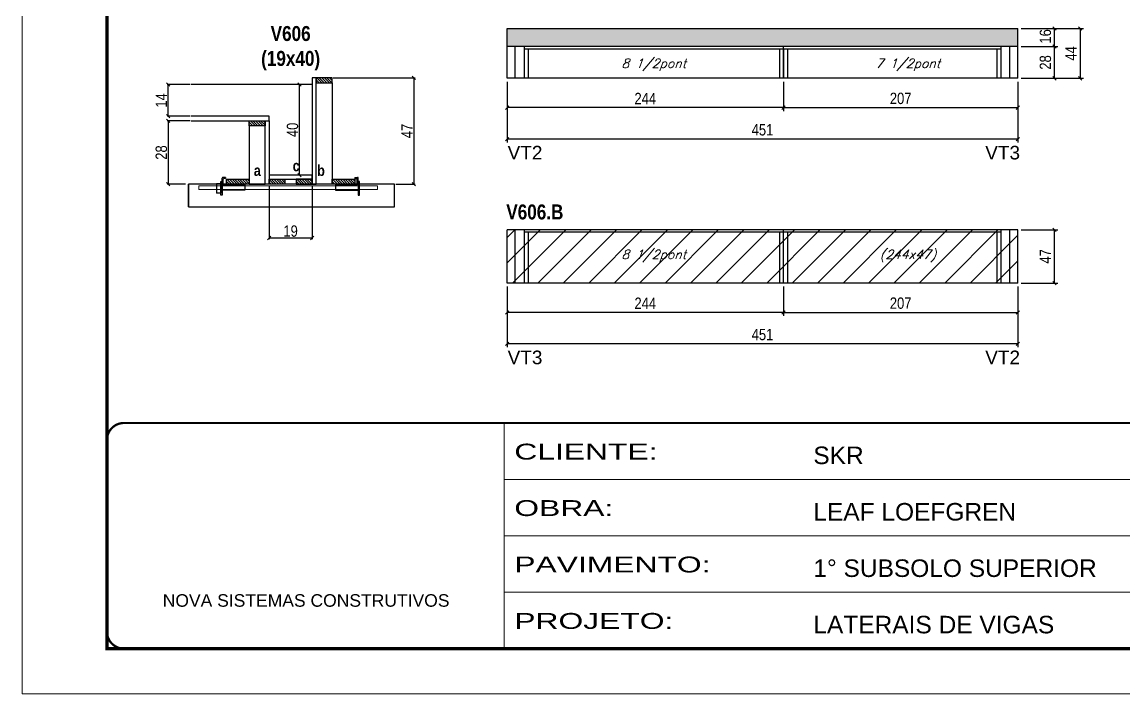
# Model space of a CAD drawing. Extents: x 3309 to 9590, y -2522 to 14608.
# Drawn here: x 4908 to 5881, y 12409 to 13003 of the extents above; entities that cross this region are included whole.
import ezdxf

# ---------------------------------------------------------------- set-up
doc = ezdxf.new("R2010")
doc.units = 0
doc.linetypes.add('CONTINUO', pattern=[0])
doc.linetypes.add('DASHED', pattern=[0.75, 0.5, -0.25])
for name, color, linetype in [('5', 5, 'Continuous'), ('barrote', 251, 'Continuous'), ('COTA', 241, 'Continuous'), ('detalhes', 4, 'Continuous'), ('NOMENCLATURA', 7, 'Continuous'), ('Painéis', 200, 'Continuous'), ('presilha', 1, 'Continuous'), ('SARR_2.2x10', 60, 'Continuous'), ('SARR_2.2x7', 40, 'Continuous'), ('SARR_3.5x7', 81, 'Continuous'), ('texto', 7, 'Continuous')]:
    doc.layers.add(name, color=color, linetype=linetype)
for name, color, linetype, lineweight in [('CONCRETO', 251, 'Continuous', 25), ('Folhas', 255, 'Continuous', 9), ('Hachura', 251, 'Continuous', 9), ('SARRAFO DE PRESSAO', 251, 'DASHED', 9), ('SCO-___-LAJ', 2, 'Continuous', 0)]:
    doc.layers.add(name, color=color, linetype=linetype, lineweight=lineweight)
doc.styles.add('ARIAL', font='arial.ttf')
doc.styles.add('COTA TECNICA', font='techl___.ttf', dxfattribs={"height": 10})
doc.styles.add('COTA TECNICA 2X', font='techl___.ttf', dxfattribs={"height": 10})
doc.styles.add('Romans', font='romans.shx')
doc.styles.get("Standard").update_dxf_attribs({"font": 'arial.ttf'})
doc.styles.add('TECNICA', font='techb___.ttf', dxfattribs={"height": 10})
doc.styles.add('Tecnologia', font='')
doc.styles.get('Tecnologia').set_extended_font_data('Forgotten Futurist')
doc.dimstyles.new('PAINEL', dxfattribs={"dimtxt": 10, "dimasz": 3, "dimexe": 3, "dimexo": 3, "dimgap": 3, "dimtad": 1, "dimdec": 1, "dimzin": 12, "dimdsep": 46, "dimtxsty": 'COTA TECNICA', "dimblk1": 'OBLIQUE', "dimblk2": 'OBLIQUE', "dimsah": 1, "dimcen": 0.9, "dimclrd": 4, "dimclre": 4, "dimclrt": 240, "dimadec": 1, "dimazin": 3, "dimtfac": 1, "dimtdec": 1, "dimtmove": 0, "dimatfit": 3, "dimfxl": 1, "dimtolj": 1, "dimtzin": 12, "dimarcsym": 0})
doc.dimstyles.new('SECAO', dxfattribs={"dimscale": 0.333333, "dimtxt": 5, "dimasz": 9, "dimexe": 3, "dimexo": 3, "dimgap": 3, "dimtad": 1, "dimdec": 1, "dimlfac": 0.5, "dimzin": 12, "dimdsep": 46, "dimtxsty": 'COTA TECNICA 2X', "dimblk1": 'OBLIQUE', "dimblk2": 'OBLIQUE', "dimsah": 1, "dimcen": 0.9, "dimclrd": 4, "dimclre": 4, "dimclrt": 240, "dimadec": 1, "dimazin": 3, "dimtfac": 1, "dimtdec": 1, "dimtmove": 0, "dimatfit": 3, "dimfxl": 1, "dimtolj": 1, "dimtzin": 12, "dimarcsym": 0})
pattern_1 = [(135, (38361.551, -110652.8715), (-1.122532015, -1.122532015), [])]

# ---------------------------------------------------------------- blocks, each defined once
blk = doc.blocks.new('9999999999')
at = {"color": 30, "linetype": 'CONTINUO'}
for p, q in [((98564.56, 34230.21), (98564.56, 34429.45)), ((98564.56, 34379.64), (99583.98, 34379.64)), ((98564.56, 34329.83), (99487.98, 34329.83)), ((98564.56, 34280.02), (99487.98, 34280.02))]:
    blk.add_line(p, q, dxfattribs=at)
at = {"color": 30, "linetype": 'CONTINUO', "const_width": 2}
blk.add_lwpolyline([(99583.98, 34230.21), (99583.98, 34414.45, 0.414214), (99568.98, 34429.45), (98228.98, 34429.45, 0.414214), (98213.98, 34414.45), (98213.98, 34245.21, 0.414214), (98228.98, 34230.21), (99583.98, 34230.21)], format="xyb", dxfattribs=at)
at = {"layer": 'Folhas'}
blk.add_lwpolyline([(98138.98, 34190.21), (99623.98, 34190.21), (99623.98, 35240.21), (98138.98, 35240.21)], close=True, dxfattribs=at)
at = {"layer": 'Folhas', "color": 30, "const_width": 3}
blk.add_lwpolyline([(98213.98, 34230.21), (99583.98, 34230.21), (99583.98, 35200.21), (98213.98, 35200.21)], close=True, dxfattribs=at)
at = {"color": 7, "linetype": 'Continuous', "ltscale": 5, "style": 'ARIAL'}
for s, height, p in [('SKR', 15.483, (98837.68, 34393.13)), ('LEAF LOEFGREN', 15.4829, (98837.68, 34343.32)), ('1° SUBSOLO SUPERIOR', 15.4829, (98837.68, 34293.51)), ('NOVA SISTEMAS CONSTRUTIVOS', 11.0592, (98263.19, 34267.21)), ('LATERAIS DE VIGAS', 15.4829, (98837.68, 34243.7))]:
    blk.add_text(s, height=height, dxfattribs=at).set_placement(p)
at = {"layer": 'Folhas', "color": 7, "style": 'Tecnologia', "width": 1.5}
for s, p in [('CLIENTE:', (98573.65, 34397.17)), ('OBRA:', (98573.65, 34347.31)), ('PAVIMENTO:', (98573.65, 34297.5)), ('PROJETO:', (98573.65, 34247.69))]:
    blk.add_text(s, height=14, dxfattribs=at).set_placement(p)
blk = doc.blocks.new('_Oblique')
at = {"color": 0, "linetype": 'ByBlock', "lineweight": -2}
blk.add_line((-0.5, -0.5), (0.5, 0.5), dxfattribs=at)
blk = doc.blocks.new('*D32')
at = {"layer": 'COTA', "color": 4, "lineweight": -2, "transparency": 16777216}
for p, q in [((5126.01, 12858.3), (5126.01, 12810.83)), ((5164.01, 12858.3), (5164.01, 12810.83)), ((5164.01, 12811.83), (5126.01, 12811.83))]:
    blk.add_line(p, q, dxfattribs=at)
at = {"layer": 'Defpoints', "color": 0, "transparency": 16777216}
for p in [(5126.01, 12859.3), (5164.01, 12859.3), (5126.01, 12811.83)]:
    blk.add_point(p, dxfattribs=at)
at = {"layer": 'COTA', "color": 4, "lineweight": -2, "transparency": 16777216, "xscale": 3, "yscale": 3, "zscale": 3, "rotation": 180}
blk.add_blockref('_Oblique', (5126.01, 12811.83), dxfattribs=at)
at = {"layer": 'COTA', "color": 4, "lineweight": -2, "transparency": 16777216, "xscale": 3, "yscale": 3, "zscale": 3}
blk.add_blockref('_Oblique', (5164.01, 12811.83), dxfattribs=at)
at = {"layer": 'COTA', "color": 240, "transparency": 16777216, "insert": (5145.01, 12817.91), "char_height": 10, "attachment_point": 5, "style": 'COTA TECNICA 2X'}
blk.add_mtext('\\A1;19', dxfattribs=at)
blk = doc.blocks.new('PRESILHA METÁLICA 1')
at = {"layer": 'presilha'}
for p, q in [((6, 15.5), (7.5, 15.5)), ((6, -2.5), (6, 15.5)), ((7.5, 10.6), (7.5, 19.9)), ((7.5, 15.5), (7.5, -2.5)), ((12, 21), (8.6, 21)), ((9, 11.6), (9, 18.9)), ((12, 19.5), (9.6, 19.5)), ((12, 21), (12, 19.5)), ((0, 13), (6, 13)), ((0, 13), (0, 0)), ((6, 0), (0, 0)), ((6, 13), (6, 0)), ((37.5, 4.1), (7.5, 4.1)), ((37.5, 11), (9.6, 11)), ((37.5, 11), (37.5, 4.1)), ((7.5, -2.5), (6, -2.5))]:
    blk.add_line(p, q, dxfattribs=at)
for centre, radius, start, end in [((8.6, 19.9), 1.14, 90, 180), ((9.6, 18.9), 0.57, 90, 180), ((9.6, 11.6), 0.57, 180, 270)]:
    blk.add_arc(centre, radius, start, end, dxfattribs=at)
blk = doc.blocks.new('PRESILHA METÁLICA 2')
at = {"layer": 'presilha'}
for p, q in [((-5.2, 23.5), (-5.2, 22)), ((-5.2, 23.5), (-1.9, 23.5)), ((-5.2, 22), (-2.8, 22)), ((-2.2, 14.1), (-2.2, 21.4)), ((0.8, 18), (-0.8, 18)), ((-0.8, 18), (-0.8, 0)), ((-0.8, 14.6), (-0.8, 22.4)), ((0.8, 0), (0.8, 18)), ((-30.8, 13.5), (-30.8, 6.6)), ((-30.8, 13.5), (-2.8, 13.5)), ((-30.8, 6.6), (-0.8, 6.6)), ((-0.8, 0), (0.8, 0))]:
    blk.add_line(p, q, dxfattribs=at)
for centre, radius, start, end in [((-2.8, 21.4), 0.57, 0, 90), ((-1.9, 22.4), 1.14, 0, 90), ((-2.8, 14.1), 0.57, 270, 0)]:
    blk.add_arc(centre, radius, start, end, dxfattribs=at)
blk = doc.blocks.new('*D33')
at = {"layer": 'COTA', "color": 4, "lineweight": -2, "transparency": 16777216}
for p, q in [((5056.31, 12915.3), (5035.97, 12915.3)), ((5036.97, 12915.3), (5036.97, 12859.3)), ((5052.2, 12859.3), (5035.97, 12859.3))]:
    blk.add_line(p, q, dxfattribs=at)
at = {"layer": 'Defpoints', "color": 0, "transparency": 16777216}
for p in [(5057.31, 12915.3), (5036.97, 12859.3), (5053.2, 12859.3)]:
    blk.add_point(p, dxfattribs=at)
at = {"layer": 'COTA', "color": 4, "lineweight": -2, "transparency": 16777216, "xscale": 3, "yscale": 3, "zscale": 3}
for p, rotation in [((5036.97, 12915.3), 90), ((5036.97, 12859.3), 270)]:
    blk.add_blockref('_Oblique', p, dxfattribs=dict(at, rotation=rotation))
at = {"layer": 'COTA', "color": 240, "transparency": 16777216, "insert": (5030.87, 12887.3), "char_height": 10, "attachment_point": 5, "rotation": 90, "style": 'COTA TECNICA 2X'}
blk.add_mtext('\\A1;28', dxfattribs=at)
blk = doc.blocks.new('*D34')
at = {"layer": 'COTA', "color": 4, "lineweight": -2, "transparency": 16777216}
for p, q in [((5182.61, 12953.3), (5254.93, 12953.3)), ((5253.93, 12953.3), (5253.93, 12859.3)), ((5237.83, 12859.3), (5254.93, 12859.3))]:
    blk.add_line(p, q, dxfattribs=at)
at = {"layer": 'Defpoints', "color": 0, "transparency": 16777216}
for p in [(5181.61, 12953.3), (5236.83, 12859.3), (5253.93, 12859.3)]:
    blk.add_point(p, dxfattribs=at)
at = {"layer": 'COTA', "color": 4, "lineweight": -2, "transparency": 16777216, "xscale": 3, "yscale": 3, "zscale": 3}
for p, rotation in [((5253.93, 12953.3), 90), ((5253.93, 12859.3), 270)]:
    blk.add_blockref('_Oblique', p, dxfattribs=dict(at, rotation=rotation))
at = {"layer": 'COTA', "color": 240, "transparency": 16777216, "insert": (5247.86, 12906.3), "char_height": 10, "attachment_point": 5, "rotation": 90, "style": 'COTA TECNICA 2X'}
blk.add_mtext('\\A1;47', dxfattribs=at)
blk = doc.blocks.new('*D35')
at = {"layer": 'COTA', "color": 4, "lineweight": -2, "transparency": 16777216}
for p, q in [((5163.01, 12947.3), (5151.84, 12947.3)), ((5152.84, 12867.3), (5152.84, 12947.3)), ((5163.01, 12867.3), (5151.84, 12867.3))]:
    blk.add_line(p, q, dxfattribs=at)
at = {"layer": 'Defpoints', "color": 0, "transparency": 16777216}
for p in [(5152.84, 12947.3), (5164.01, 12947.3), (5164.01, 12867.3)]:
    blk.add_point(p, dxfattribs=at)
at = {"layer": 'COTA', "color": 4, "lineweight": -2, "transparency": 16777216, "xscale": 3, "yscale": 3, "zscale": 3}
for p, rotation in [((5152.84, 12947.3), 90), ((5152.84, 12867.3), 270)]:
    blk.add_blockref('_Oblique', p, dxfattribs=dict(at, rotation=rotation))
at = {"layer": 'COTA', "color": 240, "transparency": 16777216, "insert": (5146.73, 12907.3), "char_height": 10, "attachment_point": 5, "rotation": 90, "style": 'COTA TECNICA 2X'}
blk.add_mtext('\\A1;40', dxfattribs=at)
blk = doc.blocks.new('*D39')
at = {"layer": 'COTA', "color": 4, "lineweight": -2, "transparency": 16777216}
for p, q in [((5056.31, 12947.3), (5035.97, 12947.3)), ((5036.97, 12919.3), (5036.97, 12947.3)), ((5056.31, 12919.3), (5035.97, 12919.3))]:
    blk.add_line(p, q, dxfattribs=at)
at = {"layer": 'Defpoints', "color": 0, "transparency": 16777216}
for p in [(5036.97, 12947.3), (5057.31, 12947.3), (5057.31, 12919.3)]:
    blk.add_point(p, dxfattribs=at)
at = {"layer": 'COTA', "color": 4, "lineweight": -2, "transparency": 16777216, "xscale": 3, "yscale": 3, "zscale": 3}
for p, rotation in [((5036.97, 12947.3), 90), ((5036.97, 12919.3), 270)]:
    blk.add_blockref('_Oblique', p, dxfattribs=dict(at, rotation=rotation))
at = {"layer": 'COTA', "color": 240, "transparency": 16777216, "insert": (5030.89, 12933.3), "char_height": 10, "attachment_point": 5, "rotation": 90, "style": 'COTA TECNICA 2X'}
blk.add_mtext('\\A1;14', dxfattribs=at)
blk = doc.blocks.new('*D36')
at = {"layer": 'COTA', "color": 4, "linetype": 'ByBlock', "lineweight": -2, "transparency": 16777216}
for p, q in [((5336.17, 12949.84), (5336.17, 12923.93)), ((5580.17, 12949.84), (5580.17, 12923.93)), ((5580.17, 12926.93), (5336.17, 12926.93))]:
    blk.add_line(p, q, dxfattribs=at)
at = {"layer": 'Defpoints', "color": 0, "linetype": 'ByBlock', "transparency": 16777216}
for p in [(5336.17, 12952.84), (5580.17, 12952.84), (5336.17, 12926.93)]:
    blk.add_point(p, dxfattribs=at)
at = {"layer": 'COTA', "color": 4, "linetype": 'ByBlock', "lineweight": -2, "transparency": 16777216, "xscale": 3, "yscale": 3, "zscale": 3, "rotation": 180}
blk.add_blockref('_Oblique', (5336.17, 12926.93), dxfattribs=at)
at = {"layer": 'COTA', "color": 4, "linetype": 'ByBlock', "lineweight": -2, "transparency": 16777216, "xscale": 3, "yscale": 3, "zscale": 3}
blk.add_blockref('_Oblique', (5580.17, 12926.93), dxfattribs=at)
at = {"layer": 'COTA', "color": 240, "linetype": 'ByBlock', "transparency": 16777216, "insert": (5458.17, 12935), "char_height": 10, "attachment_point": 5, "style": 'COTA TECNICA'}
blk.add_mtext('\\A1;244', dxfattribs=at)
blk = doc.blocks.new('*D40')
at = {"layer": 'COTA', "color": 4, "linetype": 'ByBlock', "lineweight": -2, "transparency": 16777216}
for p, q in [((5336.17, 12949.84), (5336.17, 12896.22)), ((5787.17, 12949.84), (5787.17, 12896.22)), ((5787.17, 12899.22), (5336.17, 12899.22))]:
    blk.add_line(p, q, dxfattribs=at)
at = {"layer": 'Defpoints', "color": 0, "linetype": 'ByBlock', "transparency": 16777216}
for p in [(5336.17, 12952.84), (5787.17, 12952.84), (5336.17, 12899.22)]:
    blk.add_point(p, dxfattribs=at)
at = {"layer": 'COTA', "color": 4, "linetype": 'ByBlock', "lineweight": -2, "transparency": 16777216, "xscale": 3, "yscale": 3, "zscale": 3, "rotation": 180}
blk.add_blockref('_Oblique', (5336.17, 12899.22), dxfattribs=at)
at = {"layer": 'COTA', "color": 4, "linetype": 'ByBlock', "lineweight": -2, "transparency": 16777216, "xscale": 3, "yscale": 3, "zscale": 3}
blk.add_blockref('_Oblique', (5787.17, 12899.22), dxfattribs=at)
at = {"layer": 'COTA', "color": 240, "linetype": 'ByBlock', "transparency": 16777216, "insert": (5561.67, 12907.33), "char_height": 10, "attachment_point": 5, "style": 'COTA TECNICA'}
blk.add_mtext('\\A1;451', dxfattribs=at)
blk = doc.blocks.new('*D41')
at = {"layer": 'COTA', "color": 4, "lineweight": -2, "transparency": 16777216}
for p, q in [((5790.17, 12980.84), (5822.59, 12980.84)), ((5819.59, 12952.84), (5819.59, 12980.84)), ((5790.17, 12952.84), (5822.59, 12952.84))]:
    blk.add_line(p, q, dxfattribs=at)
at = {"layer": 'Defpoints', "color": 0, "transparency": 16777216}
for p in [(5787.17, 12980.84), (5819.59, 12980.84), (5787.17, 12952.84)]:
    blk.add_point(p, dxfattribs=at)
at = {"layer": 'COTA', "color": 4, "lineweight": -2, "transparency": 16777216, "xscale": 3, "yscale": 3, "zscale": 3}
for p, rotation in [((5819.59, 12980.84), 90), ((5819.59, 12952.84), 270)]:
    blk.add_blockref('_Oblique', p, dxfattribs=dict(at, rotation=rotation))
at = {"layer": 'COTA', "color": 240, "transparency": 16777216, "insert": (5811.5, 12966.84), "char_height": 10, "attachment_point": 5, "rotation": 90, "style": 'COTA TECNICA'}
blk.add_mtext('\\A1;28', dxfattribs=at)
blk = doc.blocks.new('*D37')
at = {"layer": 'COTA', "color": 4, "lineweight": -2, "transparency": 16777216}
for p, q in [((5580.17, 12949.84), (5580.17, 12923.93)), ((5787.17, 12949.84), (5787.17, 12923.93)), ((5580.17, 12926.93), (5787.17, 12926.93))]:
    blk.add_line(p, q, dxfattribs=at)
at = {"layer": 'Defpoints', "color": 0, "transparency": 16777216}
for p in [(5580.17, 12952.84, 0), (5787.17, 12952.84, 0), (5787.17, 12926.93)]:
    blk.add_point(p, dxfattribs=at)
at = {"layer": 'COTA', "color": 4, "lineweight": -2, "transparency": 16777216, "xscale": 3, "yscale": 3, "zscale": 3, "rotation": 180}
blk.add_blockref('_Oblique', (5580.17, 12926.93), dxfattribs=at)
at = {"layer": 'COTA', "color": 4, "lineweight": -2, "transparency": 16777216, "xscale": 3, "yscale": 3, "zscale": 3}
blk.add_blockref('_Oblique', (5787.17, 12926.93), dxfattribs=at)
at = {"layer": 'COTA', "color": 240, "transparency": 16777216, "insert": (5683.67, 12935.03), "char_height": 10, "attachment_point": 5, "style": 'COTA TECNICA'}
blk.add_mtext('\\A1;207', dxfattribs=at)
blk = doc.blocks.new('*D42')
at = {"layer": 'COTA', "color": 4, "lineweight": -2, "transparency": 16777216}
for p, q in [((5790.17, 12996.84), (5822.59, 12996.84)), ((5819.59, 12980.84), (5819.59, 12996.84)), ((5790.17, 12980.84), (5822.59, 12980.84))]:
    blk.add_line(p, q, dxfattribs=at)
at = {"layer": 'Defpoints', "color": 0, "transparency": 16777216}
for p in [(5787.17, 12996.84, 0), (5819.59, 12996.84), (5787.17, 12980.84, 0)]:
    blk.add_point(p, dxfattribs=at)
at = {"layer": 'COTA', "color": 4, "lineweight": -2, "transparency": 16777216, "xscale": 3, "yscale": 3, "zscale": 3}
for p, rotation in [((5819.59, 12996.84), 90), ((5819.59, 12980.84), 270)]:
    blk.add_blockref('_Oblique', p, dxfattribs=dict(at, rotation=rotation))
at = {"layer": 'COTA', "color": 240, "transparency": 16777216, "insert": (5811.49, 12989.84), "char_height": 10, "attachment_point": 5, "rotation": 90, "style": 'COTA TECNICA'}
blk.add_mtext('\\A1;16', dxfattribs=at)
blk = doc.blocks.new('*D38')
at = {"layer": 'COTA', "color": 4, "lineweight": -2, "transparency": 16777216}
for p, q in [((5790.17, 12996.84), (5845.13, 12996.84)), ((5842.13, 12996.84), (5842.13, 12952.84)), ((5790.17, 12952.84), (5845.13, 12952.84))]:
    blk.add_line(p, q, dxfattribs=at)
at = {"layer": 'Defpoints', "color": 0, "transparency": 16777216}
for p in [(5787.17, 12996.84, 0), (5787.17, 12952.84, 0), (5842.13, 12952.84)]:
    blk.add_point(p, dxfattribs=at)
at = {"layer": 'COTA', "color": 4, "lineweight": -2, "transparency": 16777216, "xscale": 3, "yscale": 3, "zscale": 3}
for p, rotation in [((5842.13, 12996.84), 90), ((5842.13, 12952.84), 270)]:
    blk.add_blockref('_Oblique', p, dxfattribs=dict(at, rotation=rotation))
at = {"layer": 'COTA', "color": 240, "transparency": 16777216, "insert": (5834.05, 12974.84), "char_height": 10, "attachment_point": 5, "rotation": 90, "style": 'COTA TECNICA'}
blk.add_mtext('\\A1;44', dxfattribs=at)
blk = doc.blocks.new('*D44')
at = {"layer": 'COTA', "color": 4, "linetype": 'ByBlock', "lineweight": -2, "transparency": 16777216}
for p, q in [((5336.17, 12769.08), (5336.17, 12743.16)), ((5580.17, 12769.08), (5580.17, 12743.16)), ((5580.17, 12746.16), (5336.17, 12746.16))]:
    blk.add_line(p, q, dxfattribs=at)
at = {"layer": 'Defpoints', "color": 0, "linetype": 'ByBlock', "transparency": 16777216}
for p in [(5336.17, 12772.08), (5580.17, 12772.08), (5336.17, 12746.16)]:
    blk.add_point(p, dxfattribs=at)
at = {"layer": 'COTA', "color": 4, "linetype": 'ByBlock', "lineweight": -2, "transparency": 16777216, "xscale": 3, "yscale": 3, "zscale": 3, "rotation": 180}
blk.add_blockref('_Oblique', (5336.17, 12746.16), dxfattribs=at)
at = {"layer": 'COTA', "color": 4, "linetype": 'ByBlock', "lineweight": -2, "transparency": 16777216, "xscale": 3, "yscale": 3, "zscale": 3}
blk.add_blockref('_Oblique', (5580.17, 12746.16), dxfattribs=at)
at = {"layer": 'COTA', "color": 240, "linetype": 'ByBlock', "transparency": 16777216, "insert": (5458.17, 12754.23), "char_height": 10, "attachment_point": 5, "style": 'COTA TECNICA'}
blk.add_mtext('\\A1;244', dxfattribs=at)
blk = doc.blocks.new('*D46')
at = {"layer": 'COTA', "color": 4, "linetype": 'ByBlock', "lineweight": -2, "transparency": 16777216}
for p, q in [((5336.17, 12769.08), (5336.17, 12715.45)), ((5787.17, 12769.08), (5787.17, 12715.45)), ((5787.17, 12718.45), (5336.17, 12718.45))]:
    blk.add_line(p, q, dxfattribs=at)
at = {"layer": 'Defpoints', "color": 0, "linetype": 'ByBlock', "transparency": 16777216}
for p in [(5336.17, 12772.08), (5787.17, 12772.08), (5336.17, 12718.45)]:
    blk.add_point(p, dxfattribs=at)
at = {"layer": 'COTA', "color": 4, "linetype": 'ByBlock', "lineweight": -2, "transparency": 16777216, "xscale": 3, "yscale": 3, "zscale": 3, "rotation": 180}
blk.add_blockref('_Oblique', (5336.17, 12718.45), dxfattribs=at)
at = {"layer": 'COTA', "color": 4, "linetype": 'ByBlock', "lineweight": -2, "transparency": 16777216, "xscale": 3, "yscale": 3, "zscale": 3}
blk.add_blockref('_Oblique', (5787.17, 12718.45), dxfattribs=at)
at = {"layer": 'COTA', "color": 240, "linetype": 'ByBlock', "transparency": 16777216, "insert": (5561.67, 12726.56), "char_height": 10, "attachment_point": 5, "style": 'COTA TECNICA'}
blk.add_mtext('\\A1;451', dxfattribs=at)
blk = doc.blocks.new('*D45')
at = {"layer": 'COTA', "color": 4, "lineweight": -2, "transparency": 16777216}
for p, q in [((5790.17, 12819.08), (5822.59, 12819.08)), ((5819.59, 12772.08), (5819.59, 12819.08)), ((5790.17, 12772.08), (5822.59, 12772.08))]:
    blk.add_line(p, q, dxfattribs=at)
at = {"layer": 'Defpoints', "color": 0, "transparency": 16777216}
for p in [(5787.17, 12819.08), (5819.59, 12819.08), (5787.17, 12772.08)]:
    blk.add_point(p, dxfattribs=at)
at = {"layer": 'COTA', "color": 4, "lineweight": -2, "transparency": 16777216, "xscale": 3, "yscale": 3, "zscale": 3}
for p, rotation in [((5819.59, 12819.08), 90), ((5819.59, 12772.08), 270)]:
    blk.add_blockref('_Oblique', p, dxfattribs=dict(at, rotation=rotation))
at = {"layer": 'COTA', "color": 240, "transparency": 16777216, "insert": (5811.52, 12795.58), "char_height": 10, "attachment_point": 5, "rotation": 90, "style": 'COTA TECNICA'}
blk.add_mtext('\\A1;47', dxfattribs=at)
blk = doc.blocks.new('*D43')
at = {"layer": 'COTA', "color": 4, "lineweight": -2, "transparency": 16777216}
for p, q in [((5580.17, 12769.08), (5580.17, 12743.16)), ((5787.17, 12769.08), (5787.17, 12743.16)), ((5580.17, 12746.16), (5787.17, 12746.16))]:
    blk.add_line(p, q, dxfattribs=at)
at = {"layer": 'Defpoints', "color": 0, "transparency": 16777216}
for p in [(5580.17, 12772.08, 0), (5787.17, 12772.08, 0), (5787.17, 12746.16)]:
    blk.add_point(p, dxfattribs=at)
at = {"layer": 'COTA', "color": 4, "lineweight": -2, "transparency": 16777216, "xscale": 3, "yscale": 3, "zscale": 3, "rotation": 180}
blk.add_blockref('_Oblique', (5580.17, 12746.16), dxfattribs=at)
at = {"layer": 'COTA', "color": 4, "lineweight": -2, "transparency": 16777216, "xscale": 3, "yscale": 3, "zscale": 3}
blk.add_blockref('_Oblique', (5787.17, 12746.16), dxfattribs=at)
at = {"layer": 'COTA', "color": 240, "transparency": 16777216, "insert": (5683.67, 12754.26), "char_height": 10, "attachment_point": 5, "style": 'COTA TECNICA'}
blk.add_mtext('\\A1;207', dxfattribs=at)

msp = doc.modelspace()

# ---------------------------------------------------------------- hatches: boundary and pattern name
at = {"layer": 'COTA'}
h = msp.add_hatch(dxfattribs=at)
h.set_pattern_fill('AR-CONC', color=256, scale=0.03)
h.set_pattern_definition([(50, (-1590.5716, -279.162), (5.4655401, -0.4781726), [0.5715, -6.2865]), (355, (-1590.5716, -279.162), (-1.0573026, 5.7317054), [0.4572, -5.0292175]), (100.451445, (-1590.116, -279.202), (4.4082374, 5.2535326), [0.4857003, -5.3427073]), (46.1842, (-1590.5716, -277.638), (8.1323712, -1.2612698), [0.85725, -9.42975]), (96.63556, (-1589.894, -277.743), (7.122124, 7.4227837), [0.7285507, -8.0140682]), (351.18415, (-1590.5716, -277.638), (7.122124, 7.4227837), [0.685799, -7.543792]), (21, (-1589.8096, -278.019), (4.5484317, -3.067956), [0.5715, -6.2865]), (326, (-1589.8096, -278.019), (1.8540609, 5.525639), [0.4572, -5.0292]), (71.451445, (-1589.4305, -278.2747), (6.4024926, 2.457683), [0.4857003, -5.3426981]), (37.5, (-1590.5716, -279.162), (0.0926581, 2.53665117), [0, -4.96824, 0, -5.1054, 0, -5.04825]), (7.5, (-1590.5716, -279.162), (2.00458988, 3.00541724), [0, -2.91084, 0, -4.85394, 0, -1.92405]), (327.5, (-1592.2708, -279.162), (4.06771786, -0.17186232), [0, -1.905, 0, -5.9436, 0, -7.8867]), (317.5, (-1593.033, -279.162), (4.4438754, 0.7627947), [0, -2.4765, 0, -3.94716, 0, -5.6007])])
h.paths.add_polyline_path([(5787.17, 12980.84), (5787.17, 12996.84), (5336.17, 12996.84), (5336.17, 12980.84)])
at = {"layer": 'Hachura'}
h = msp.add_hatch(dxfattribs=at)
h.set_pattern_fill('ANSI31', color=256, scale=5)
h.paths.add_polyline_path([(5580.17, 12819.08), (5336.17, 12819.08), (5336.17, 12772.08), (5580.17, 12772.08)])
h.paths.add_polyline_path([(5787.17, 12819.08), (5580.17, 12819.08), (5580.17, 12772.08), (5787.17, 12772.08)])
at = {"layer": 'SARR_2.2x10'}
h = msp.add_hatch(dxfattribs=at)
h.set_pattern_fill('ANSI31', color=256, scale=0.5, angle=90)
h.set_pattern_definition([(135, (38281.951, -110652.8715), (-1.122532015, -1.122532015), [])])
h.paths.add_polyline_path([(5088.41, 12863.7), (5088.41, 12859.3), (5108.41, 12859.3), (5108.41, 12863.7)])
h = msp.add_hatch(dxfattribs=at)
h.set_pattern_fill('ANSI31', color=256, scale=0.5, angle=90)
h.set_pattern_definition([(135, (38375.151, -110652.8715), (-1.122532015, -1.122532015), [])])
h.paths.add_polyline_path([(5181.61, 12863.7), (5181.61, 12859.3), (5201.61, 12859.3), (5201.61, 12863.7)])
at = {"layer": 'SARR_2.2x7'}
h = msp.add_hatch(dxfattribs=at)
h.set_pattern_fill('ANSI31', color=256, scale=0.5, angle=90)
h.set_pattern_definition([(135, (38275.951, -110563.2715), (-1.122532015, -1.122532015), [])])
h.paths.add_polyline_path([(5167.61, 12953.3), (5167.61, 12948.9), (5181.61, 12948.9), (5181.61, 12953.3)])
h = msp.add_hatch(dxfattribs=at)
h.set_pattern_fill('ANSI31', color=256, scale=0.5, angle=90)
h.set_pattern_definition([(135, (38295.951, -110601.2715), (-1.122532015, -1.122532015), [])])
h.paths.add_polyline_path([(5122.41, 12915.3), (5122.41, 12910.9), (5108.41, 12910.9), (5108.41, 12915.3)])
h = msp.add_hatch(dxfattribs=at)
h.set_pattern_fill('ANSI31', color=256, scale=0.5, angle=90)
h.set_pattern_definition(pattern_1)
h.paths.add_polyline_path([(5140.01, 12859.3), (5140.01, 12863.7), (5126.01, 12863.7), (5126.01, 12859.3)])
h = msp.add_hatch(dxfattribs=at)
h.set_pattern_fill('ANSI31', color=256, scale=0.5, angle=90)
h.set_pattern_definition(pattern_1)
h.paths.add_polyline_path([(5150.01, 12863.7), (5150.01, 12859.3), (5164.01, 12859.3), (5164.01, 12863.7)])

# ---------------------------------------------------------------- linework, layer by layer
at = {"layer": 'barrote'}
msp.add_lwpolyline([(5054.96, 12839.3), (5236.87, 12839.3), (5236.87, 12859.3), (5054.96, 12859.3)], close=True, dxfattribs=at)
at = {"layer": 'CONCRETO', "linetype": 'Continuous'}
msp.add_line((5164.01, 12947.3), (5057.31, 12947.3), dxfattribs=at)
at = {"layer": 'COTA'}
for p, q in [((5336.17, 12980.84, 0), (5336.17, 12996.84, 0)), ((5336.17, 12996.84, 0), (5787.17, 12996.84, 0)), ((5787.17, 12980.84, 0), (5787.17, 12996.84, 0))]:
    msp.add_line(p, q, dxfattribs=at)
at = {"layer": 'detalhes', "color": 250}
msp.add_line((5054.96, 12839.3), (5054.96, 12859.3), dxfattribs=at)
at = {"layer": 'Painéis', "linetype": 'ByBlock'}
for p, q in [((5787.17, 12980.84, 0), (5336.17, 12980.84, 0)), ((5336.17, 12952.84, 0), (5336.17, 12980.84, 0)), ((5580.17, 12952.84, 0), (5580.17, 12980.84, 0)), ((5787.17, 12952.84, 0), (5787.17, 12980.84, 0)), ((5787.17, 12952.84, 0), (5336.17, 12952.84, 0)), ((5787.17, 12819.08, 0), (5336.17, 12819.08, 0)), ((5336.17, 12772.08, 0), (5336.17, 12819.08, 0)), ((5580.17, 12772.08, 0), (5580.17, 12819.08, 0)), ((5787.17, 12772.08, 0), (5787.17, 12819.08, 0)), ((5787.17, 12772.08, 0), (5336.17, 12772.08, 0))]:
    msp.add_line(p, q, dxfattribs=at)
at = {"layer": 'Painéis', "linetype": 'Continuous'}
for points in [[(5167.61, 12859.3), (5167.61, 12953.3), (5164.01, 12953.3), (5164.01, 12859.3)], [(5122.41, 12859.3), (5122.41, 12915.3), (5126.01, 12915.3), (5126.01, 12859.3)], [(5164.01, 12867.3), (5126.01, 12867.3), (5126.01, 12863.7), (5164.01, 12863.7)]]:
    msp.add_lwpolyline(points, close=True, dxfattribs=at)
at = {"layer": 'Painéis', "linetype": 'Continuous', "elevation": 0}
msp.add_lwpolyline([(5057.31, 12915.3), (5126.01, 12915.3), (5126.01, 12919.3), (5057.31, 12919.3)], dxfattribs=at)
at = {"layer": 'SARR_2.2x10'}
for points in [[(5088.41, 12863.7), (5108.41, 12863.7), (5108.41, 12859.3), (5088.41, 12859.3)], [(5181.61, 12863.7), (5201.61, 12863.7), (5201.61, 12859.3), (5181.61, 12859.3)]]:
    msp.add_lwpolyline(points, close=True, dxfattribs=at)
at = {"layer": 'SARR_2.2x7', "linetype": 'Continuous'}
for p, q in [((5343.17, 12952.84, 0), (5343.17, 12980.84, 0)), ((5780.17, 12952.84, 0), (5780.17, 12980.84, 0)), ((5580.17, 12978.64, 0), (5351.17, 12978.64, 0)), ((5772.17, 12978.64, 0), (5580.17, 12978.64, 0)), ((5343.17, 12772.08, 0), (5343.17, 12819.08, 0)), ((5580.17, 12816.88, 0), (5351.17, 12816.88, 0)), ((5772.17, 12816.88, 0), (5580.17, 12816.88, 0)), ((5780.17, 12772.08, 0), (5780.17, 12819.08, 0))]:
    msp.add_line(p, q, dxfattribs=at)
at = {"layer": 'SARR_2.2x7', "elevation": 0}
for points in [[(5181.61, 12953.3), (5167.61, 12953.3), (5167.61, 12948.9), (5181.61, 12948.9)], [(5108.41, 12915.3), (5122.41, 12915.3), (5122.41, 12910.9), (5108.41, 12910.9)]]:
    msp.add_lwpolyline(points, close=True, dxfattribs=at)
at = {"layer": 'SARR_2.2x7'}
for points in [[(5126.01, 12863.7), (5140.01, 12863.7), (5140.01, 12859.3), (5126.01, 12859.3)], [(5164.01, 12863.7), (5150.01, 12863.7), (5150.01, 12859.3), (5164.01, 12859.3)]]:
    msp.add_lwpolyline(points, close=True, dxfattribs=at)
at = {"layer": 'SARR_3.5x7'}
for p, q in [((5351.17, 12980.84, 0), (5351.17, 12952.84, 0)), ((5772.17, 12980.84, 0), (5772.17, 12952.84, 0)), ((5354.67, 12978.64, 0), (5354.67, 12952.84, 0)), ((5576.67, 12978.64, 0), (5576.67, 12952.84, 0)), ((5580.17, 12978.64, 0), (5580.17, 12952.84, 0)), ((5583.67, 12978.64, 0), (5583.67, 12952.84, 0)), ((5768.67, 12978.64, 0), (5768.67, 12952.84, 0)), ((5351.17, 12819.08, 0), (5351.17, 12772.08, 0)), ((5354.67, 12816.88, 0), (5354.67, 12772.08, 0)), ((5576.67, 12816.88, 0), (5576.67, 12772.08, 0)), ((5583.67, 12816.88, 0), (5583.67, 12772.08, 0)), ((5768.67, 12816.88, 0), (5768.67, 12772.08, 0)), ((5772.17, 12819.08, 0), (5772.17, 12772.08, 0))]:
    msp.add_line(p, q, dxfattribs=at)
for points in [[(5167.61, 12948.9), (5181.61, 12948.9), (5181.61, 12859.3), (5167.61, 12859.3)], [(5122.41, 12910.9), (5108.41, 12910.9), (5108.41, 12859.3), (5122.41, 12859.3)]]:
    msp.add_lwpolyline(points, close=True, dxfattribs=at)
at = {"layer": 'SCO-___-LAJ', "color": 1}
msp.add_lwpolyline([(5063.96, 12857.96), (5221.79, 12857.96), (5221.79, 12854.77), (5063.96, 12854.77)], close=True, dxfattribs=at)

# ---------------------------------------------------------------- block references
at = {"layer": 'presilha', "xscale": 0.6666666666666666, "yscale": 0.6666666666666666, "zscale": 0.6666666666666666}
for name, p in [('PRESILHA METÁLICA 1', (5079.54, 12851.33)), ('PRESILHA METÁLICA 2', (5205.29, 12849.66))]:
    msp.add_blockref(name, p, dxfattribs=at)
at = {"layer": 'SARRAFO DE PRESSAO', "color": 6, "linetype": 'ByBlock'}
msp.add_blockref('9999999999', (-93231.11, -21780.92), dxfattribs=at)

# ---------------------------------------------------------------- texts
at = {"layer": '5', "linetype": 'Continuous'}
for s, p in [('VT2', (5336.62, 12881.21, 0)), ('VT3', (5758.35, 12881.21, 0)), ('VT3', (5336.62, 12700.44, 0)), ('VT2', (5758.35, 12700.44, 0))]:
    msp.add_text(s, height=12, rotation=0.00004, dxfattribs=at).set_placement(p)
at = {"layer": 'detalhes', "style": 'TECNICA'}
for s, p in [('a', (5112.54, 12866.66)), ('c', (5146.83, 12870.77)), ('b', (5168.51, 12866.65))]:
    msp.add_text(s, height=9.6, dxfattribs=at).set_placement(p)
at = {"layer": 'NOMENCLATURA', "style": 'TECNICA'}
msp.add_text('V606.B', height=13.2, dxfattribs=at).set_placement((5335.45, 12828.26, 0))
at = {"layer": 'NOMENCLATURA', "insert": (5145.04, 12998.99), "char_height": 13.2, "attachment_point": 2, "style": 'TECNICA'}
msp.add_mtext_dynamic_manual_height_columns('V606\\P(19x40)', width=300.2766, gutter_width=1, heights=[0], dxfattribs=at)
at = {"layer": 'texto', "color": 2, "char_height": 8, "attachment_point": 5, "style": 'Romans'}
for s, insert in [('{\\Q19;\\C256;8 1/2pont}', (5465.67, 12964.68, 0)), ('{\\Q19;\\C256;7 1/2pont}', (5690.06, 12964.68, 0)), ('{\\Q19;\\C256;8 1/2pont}', (5465.67, 12795.98, 0)), ('{\\Q19;\\C256;(244x47)}', (5690.06, 12795.98, 0))]:
    msp.add_mtext(s, dxfattribs=dict(at, insert=insert))

# ---------------------------------------------------------------- dimensions: what is measured, and where the dimension line sits
at = {"layer": 'COTA'}
for base, p1, p2, angle, dimstyle, picture, middle in [((5819.59, 12996.84), (5787.17, 12980.84, 0), (5787.17, 12996.84, 0), 90, 'PAINEL', '*D42', (5819.59, 12989.84)), ((5152.84, 12947.3), (5164.01, 12867.3), (5164.01, 12947.3), 90, 'SECAO', '*D35', (5152.84, 12907.3)), ((5126.01, 12811.83), (5164.01, 12859.3), (5126.01, 12859.3), 180, 'SECAO', '*D32', (5145.01, 12811.83))]:
    dim = msp.add_linear_dim(base=base, p1=p1, p2=p2, angle=angle, dimstyle=dimstyle, dxfattribs=at)
    dim.commit()
    dim.dimension.update_dxf_attribs({"geometry": picture, "text_midpoint": middle, "dimtype": 160})
for base, p1, p2, dimstyle, picture, middle in [((5842.13, 12952.84), (5787.17, 12996.84, 0), (5787.17, 12952.84, 0), 'PAINEL', '*D38', (5834.05, 12974.84)), ((5819.59, 12980.84, 0), (5787.17, 12952.84, 0), (5787.17, 12980.84, 0), 'PAINEL', '*D41', (5811.5, 12966.84, 0)), ((5253.93, 12859.3, 0), (5181.61, 12953.3), (5236.83, 12859.3, 0), 'SECAO', '*D34', (5247.86, 12906.3, 0)), ((5036.97, 12947.3), (5057.31, 12919.3), (5057.31, 12947.3), 'SECAO', '*D39', (5030.89, 12933.3)), ((5036.97, 12859.3, 0), (5057.31, 12915.3), (5053.2, 12859.3, 0), 'SECAO', '*D33', (5030.87, 12887.3, 0)), ((5819.59, 12819.08, 0), (5787.17, 12772.08, 0), (5787.17, 12819.08, 0), 'PAINEL', '*D45', (5811.52, 12795.58, 0))]:
    dim = msp.add_linear_dim(base=base, p1=p1, p2=p2, angle=90, dimstyle=dimstyle, dxfattribs=at)
    dim.commit()
    dim.dimension.update_dxf_attribs({"geometry": picture, "text_midpoint": middle})
at = {"layer": 'COTA', "linetype": 'ByBlock'}
for base, p1, p2, picture, middle in [((5336.17, 12926.93, 0), (5580.17, 12952.84, 0), (5336.17, 12952.84, 0), '*D36', (5458.17, 12935, 0)), ((5336.17, 12746.16, 0), (5580.17, 12772.08, 0), (5336.17, 12772.08, 0), '*D44', (5458.17, 12754.23, 0))]:
    dim = msp.add_linear_dim(base=base, p1=p1, p2=p2, angle=180, dimstyle='PAINEL', override={"dimtmove": 1}, dxfattribs=at)
    dim.commit()
    dim.dimension.update_dxf_attribs({"geometry": picture, "text_midpoint": middle})
for base, p1, p2, picture, middle in [((5336.17, 12899.22, 0), (5787.17, 12952.84, 0), (5336.17, 12952.84, 0), '*D40', (5561.67, 12907.33, 0)), ((5336.17, 12718.45, 0), (5787.17, 12772.08, 0), (5336.17, 12772.08, 0), '*D46', (5561.67, 12726.56, 0))]:
    dim = msp.add_linear_dim(base=base, p1=p1, p2=p2, angle=180, dimstyle='PAINEL', dxfattribs=at)
    dim.commit()
    dim.dimension.update_dxf_attribs({"geometry": picture, "text_midpoint": middle})
at = {"layer": 'COTA'}
for base, p1, p2, picture, middle in [((5787.17, 12926.93), (5580.17, 12952.84, 0), (5787.17, 12952.84, 0), '*D37', (5683.67, 12935.03)), ((5787.17, 12746.16), (5580.17, 12772.08, 0), (5787.17, 12772.08, 0), '*D43', (5683.67, 12754.26))]:
    dim = msp.add_linear_dim(base=base, p1=p1, p2=p2, dimstyle='PAINEL', dxfattribs=at)
    dim.commit()
    dim.dimension.update_dxf_attribs({"geometry": picture, "text_midpoint": middle})

doc.saveas('drawing.dxf')
